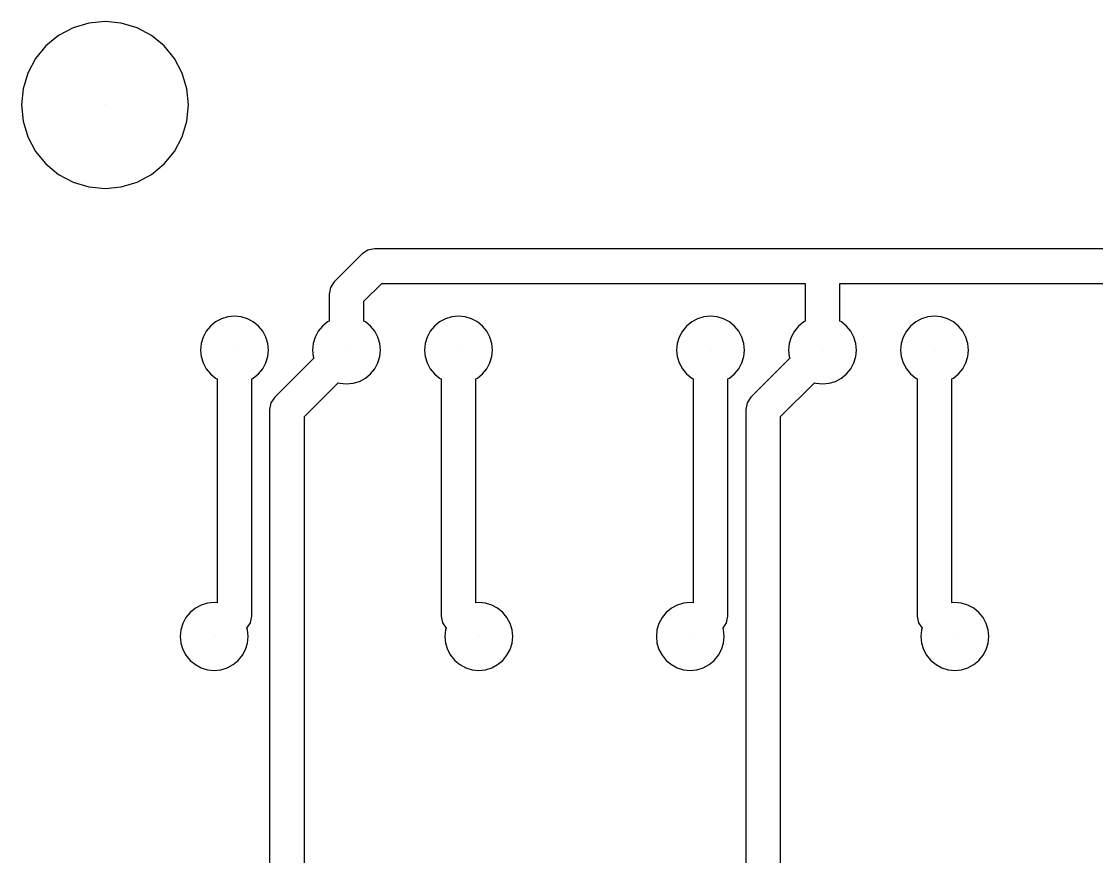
# Model space of a CAD drawing. Extents: x 3.8 to 101.3, y 3.8 to 101.3.
# Drawn here: x 3.75 to 52.5, y 63.43 to 101.33 of the extents above; entities that cross this region are included whole.
import ezdxf

# ---------------------------------------------------------------- set-up
doc = ezdxf.new("R2010")
doc.units = 0
doc.header["$LTSCALE"] = 0.000394
doc.header["$PDMODE"] = 35
doc.header["$PDSIZE"] = 0.000315
doc.layers.add('PLAN_1', color=7, linetype='CONTINUOUS')

msp = doc.modelspace()

# ---------------------------------------------------------------- linework, layer by layer
at = {"layer": 'PLAN_1', "color": 7}
for p, q in [((6.091499, 101.038559), (5.436539, 100.688477)), ((6.802177, 101.254143), (6.091499, 101.038559)), ((7.54126, 101.326935), (6.802177, 101.254143)), ((8.280342, 101.254143), (7.54126, 101.326935)), ((8.99102, 101.038559), (8.280342, 101.254143)), ((9.645981, 100.688477), (8.99102, 101.038559)), ((5.436539, 100.688477), (4.862457, 100.217339)), ((10.220062, 100.217339), (9.645981, 100.688477)), ((4.862457, 100.217339), (4.391319, 99.643257)), ((10.6912, 99.643257), (10.220062, 100.217339)), ((4.391319, 99.643257), (4.041237, 98.988297)), ((11.041283, 98.988297), (10.6912, 99.643257)), ((4.041237, 98.988297), (3.825653, 98.277618)), ((11.256866, 98.277618), (11.041283, 98.988297)), ((3.825653, 98.277618), (3.752861, 97.538536)), ((11.329659, 97.538536), (11.256866, 98.277618)), ((3.752861, 97.538536), (3.825653, 96.799454)), ((11.256866, 96.799454), (11.329659, 97.538536)), ((3.825653, 96.799454), (4.041237, 96.088776)), ((11.041283, 96.088776), (11.256866, 96.799454)), ((4.041237, 96.088776), (4.391319, 95.433815)), ((10.6912, 95.433815), (11.041283, 96.088776)), ((4.391319, 95.433815), (4.862457, 94.859734)), ((10.220062, 94.859734), (10.6912, 95.433815)), ((4.862457, 94.859734), (5.436539, 94.388596)), ((9.645981, 94.388596), (10.220062, 94.859734)), ((5.436539, 94.388596), (6.091499, 94.038513)), ((8.99102, 94.038513), (9.645981, 94.388596)), ((6.091499, 94.038513), (6.802177, 93.822929)), ((6.802177, 93.822929), (7.54126, 93.750137)), ((7.54126, 93.750137), (8.280342, 93.822929)), ((8.280342, 93.822929), (8.99102, 94.038513)), ((19.20372, 90.785896), (17.933723, 89.515892)), ((19.459496, 90.956802), (19.20372, 90.785896)), ((19.7612, 91.016815), (19.459496, 90.956802)), ((40.0812, 91.016815), (19.7612, 91.016815)), ((61.6712, 91.016815), (40.0812, 91.016815)), ((17.762817, 89.260117), (17.702805, 88.958412)), ((17.933723, 89.515892), (17.762817, 89.260117)), ((19.279602, 88.631851), (20.087761, 89.440018)), ((20.087761, 89.440018), (39.292801, 89.440018)), ((39.292801, 89.440018), (39.292801, 87.732971)), ((40.869598, 87.732971), (40.869598, 89.440018)), ((40.869598, 89.440018), (60.882801, 89.440018)), ((17.702805, 88.958412), (17.702805, 87.732971)), ((19.279602, 87.732971), (19.279602, 88.631851)), ((12.822479, 87.839706), (12.556511, 87.69754)), ((13.111076, 87.927246), (12.822479, 87.839706)), ((13.411201, 87.95681), (13.111076, 87.927246)), ((13.711327, 87.927246), (13.411201, 87.95681)), ((13.999924, 87.839706), (13.711327, 87.927246)), ((14.265892, 87.69754), (13.999924, 87.839706)), ((22.982483, 87.839706), (22.716515, 87.69754)), ((23.27108, 87.927246), (22.982483, 87.839706)), ((23.571205, 87.95681), (23.27108, 87.927246)), ((23.87133, 87.927246), (23.571205, 87.95681)), ((24.159927, 87.839706), (23.87133, 87.927246)), ((24.425896, 87.69754), (24.159927, 87.839706)), ((34.412476, 87.839706), (34.146507, 87.69754)), ((34.701073, 87.927246), (34.412476, 87.839706)), ((35.001198, 87.95681), (34.701073, 87.927246)), ((35.301323, 87.927246), (35.001198, 87.95681)), ((35.58992, 87.839706), (35.301323, 87.927246)), ((35.855888, 87.69754), (35.58992, 87.839706)), ((44.572483, 87.839706), (44.306515, 87.69754)), ((44.861076, 87.927246), (44.572483, 87.839706)), ((45.161201, 87.95681), (44.861076, 87.927246)), ((45.461327, 87.927246), (45.161201, 87.95681)), ((45.74992, 87.839706), (45.461327, 87.927246)), ((46.015888, 87.69754), (45.74992, 87.839706)), ((12.132072, 87.273102), (11.989906, 87.007133)), ((12.323387, 87.506226), (12.132072, 87.273102)), ((12.556511, 87.69754), (12.323387, 87.506226)), ((14.499016, 87.506226), (14.265892, 87.69754)), ((14.690331, 87.273102), (14.499016, 87.506226)), ((14.832497, 87.007133), (14.690331, 87.273102)), ((17.212074, 87.273102), (17.069908, 87.007133)), ((17.403389, 87.506226), (17.212074, 87.273102)), ((17.636513, 87.69754), (17.403389, 87.506226)), ((17.702805, 87.732971), (17.636513, 87.69754)), ((19.345894, 87.69754), (19.279602, 87.732971)), ((19.579018, 87.506226), (19.345894, 87.69754)), ((19.770332, 87.273102), (19.579018, 87.506226)), ((19.912498, 87.007133), (19.770332, 87.273102)), ((22.292076, 87.273102), (22.14991, 87.007133)), ((22.483391, 87.506226), (22.292076, 87.273102)), ((22.716515, 87.69754), (22.483391, 87.506226)), ((24.659019, 87.506226), (24.425896, 87.69754)), ((24.850334, 87.273102), (24.659019, 87.506226)), ((24.9925, 87.007133), (24.850334, 87.273102)), ((33.722069, 87.273102), (33.579903, 87.007133)), ((33.913383, 87.506226), (33.722069, 87.273102)), ((34.146507, 87.69754), (33.913383, 87.506226)), ((36.089012, 87.506226), (35.855888, 87.69754)), ((36.280327, 87.273102), (36.089012, 87.506226)), ((36.422493, 87.007133), (36.280327, 87.273102)), ((38.802071, 87.273102), (38.659904, 87.007133)), ((38.993385, 87.506226), (38.802071, 87.273102)), ((39.226509, 87.69754), (38.993385, 87.506226)), ((39.292801, 87.732971), (39.226509, 87.69754)), ((40.93589, 87.69754), (40.869598, 87.732971)), ((41.16901, 87.506226), (40.93589, 87.69754)), ((41.360329, 87.273102), (41.16901, 87.506226)), ((41.502495, 87.007133), (41.360329, 87.273102)), ((43.882072, 87.273102), (43.739906, 87.007133)), ((44.073391, 87.506226), (43.882072, 87.273102)), ((44.306515, 87.69754), (44.073391, 87.506226)), ((46.249012, 87.506226), (46.015888, 87.69754)), ((46.440331, 87.273102), (46.249012, 87.506226)), ((46.582497, 87.007133), (46.440331, 87.273102)), ((11.989906, 87.007133), (11.902367, 86.718536)), ((14.920036, 86.718536), (14.832497, 87.007133)), ((17.069908, 87.007133), (16.982368, 86.718536)), ((20.000038, 86.718536), (19.912498, 87.007133)), ((22.14991, 87.007133), (22.06237, 86.718536)), ((25.08004, 86.718536), (24.9925, 87.007133)), ((33.579903, 87.007133), (33.492363, 86.718536)), ((36.510033, 86.718536), (36.422493, 87.007133)), ((38.659904, 87.007133), (38.572365, 86.718536)), ((41.590038, 86.718536), (41.502495, 87.007133)), ((43.739906, 87.007133), (43.652363, 86.718536)), ((46.67004, 86.718536), (46.582497, 87.007133)), ((11.902367, 86.718536), (11.872803, 86.418411)), ((11.872803, 86.418411), (11.902367, 86.118286)), ((14.9496, 86.418411), (14.920036, 86.718536)), ((14.920036, 86.118286), (14.9496, 86.418411)), ((16.982368, 86.718536), (16.952805, 86.418411)), ((16.952805, 86.418411), (16.982368, 86.118286)), ((20.029602, 86.418411), (20.000038, 86.718536)), ((20.000038, 86.118286), (20.029602, 86.418411)), ((22.06237, 86.718536), (22.032806, 86.418411)), ((22.032806, 86.418411), (22.06237, 86.118286)), ((25.109604, 86.418411), (25.08004, 86.718536)), ((25.08004, 86.118286), (25.109604, 86.418411)), ((33.492363, 86.718536), (33.462799, 86.418411)), ((33.462799, 86.418411), (33.492363, 86.118286)), ((36.539597, 86.418411), (36.510033, 86.718536)), ((36.510033, 86.118286), (36.539597, 86.418411)), ((38.572365, 86.718536), (38.542801, 86.418411)), ((38.542801, 86.418411), (38.572365, 86.118286)), ((41.619598, 86.418411), (41.590038, 86.718536)), ((41.590038, 86.118286), (41.619598, 86.418411)), ((43.652363, 86.718536), (43.622803, 86.418411)), ((43.622803, 86.418411), (43.652363, 86.118286)), ((46.6996, 86.418411), (46.67004, 86.718536)), ((46.67004, 86.118286), (46.6996, 86.418411)), ((11.902367, 86.118286), (11.989906, 85.829689)), ((11.989906, 85.829689), (12.132072, 85.563721)), ((14.690331, 85.563721), (14.832497, 85.829689)), ((14.832497, 85.829689), (14.920036, 86.118286)), ((17.004189, 86.046356), (15.236244, 84.278412)), ((16.982368, 86.118286), (17.004189, 86.046356)), ((19.770332, 85.563721), (19.912498, 85.829689)), ((19.912498, 85.829689), (20.000038, 86.118286)), ((22.06237, 86.118286), (22.14991, 85.829689)), ((22.14991, 85.829689), (22.292076, 85.563721)), ((24.850334, 85.563721), (24.9925, 85.829689)), ((24.9925, 85.829689), (25.08004, 86.118286)), ((33.492363, 86.118286), (33.579903, 85.829689)), ((33.579903, 85.829689), (33.722069, 85.563721)), ((36.280327, 85.563721), (36.422493, 85.829689)), ((36.422493, 85.829689), (36.510033, 86.118286)), ((38.594185, 86.046356), (36.826241, 84.278412)), ((38.572365, 86.118286), (38.594185, 86.046356)), ((41.360329, 85.563721), (41.502495, 85.829689)), ((41.502495, 85.829689), (41.590038, 86.118286)), ((43.652363, 86.118286), (43.739906, 85.829689)), ((43.739906, 85.829689), (43.882072, 85.563721)), ((46.440331, 85.563721), (46.582497, 85.829689)), ((46.582497, 85.829689), (46.67004, 86.118286)), ((12.132072, 85.563721), (12.323387, 85.330597)), ((12.323387, 85.330597), (12.556511, 85.139282)), ((14.265892, 85.139282), (14.499016, 85.330597)), ((14.499016, 85.330597), (14.690331, 85.563721)), ((19.345894, 85.139282), (19.579018, 85.330597)), ((19.579018, 85.330597), (19.770332, 85.563721)), ((22.292076, 85.563721), (22.483391, 85.330597)), ((22.483391, 85.330597), (22.716515, 85.139282)), ((24.425896, 85.139282), (24.659019, 85.330597)), ((24.659019, 85.330597), (24.850334, 85.563721)), ((33.722069, 85.563721), (33.913383, 85.330597)), ((33.913383, 85.330597), (34.146507, 85.139282)), ((35.855888, 85.139282), (36.089012, 85.330597)), ((36.089012, 85.330597), (36.280327, 85.563721)), ((40.93589, 85.139282), (41.16901, 85.330597)), ((41.16901, 85.330597), (41.360329, 85.563721)), ((43.882072, 85.563721), (44.073391, 85.330597)), ((44.073391, 85.330597), (44.306515, 85.139282)), ((46.015888, 85.139282), (46.249012, 85.330597)), ((46.249012, 85.330597), (46.440331, 85.563721)), ((12.556511, 85.139282), (12.622803, 85.103851)), ((12.622803, 85.103851), (12.622803, 74.944183)), ((14.1996, 85.103851), (14.265892, 85.139282)), ((14.1996, 74.338173), (14.1996, 85.103851)), ((16.582123, 83.394371), (18.119148, 84.931396)), ((18.119148, 84.931396), (18.191078, 84.909576)), ((18.191078, 84.909576), (18.491203, 84.880013)), ((18.491203, 84.880013), (18.791328, 84.909576)), ((18.791328, 84.909576), (19.079926, 84.997116)), ((19.079926, 84.997116), (19.345894, 85.139282)), ((22.716515, 85.139282), (22.782806, 85.103851)), ((22.782806, 85.103851), (22.782806, 74.338173)), ((24.359604, 85.103851), (24.425896, 85.139282)), ((24.359604, 74.944183), (24.359604, 85.103851)), ((34.146507, 85.139282), (34.212799, 85.103851)), ((34.212799, 85.103851), (34.212799, 74.944183)), ((35.789597, 85.103851), (35.855888, 85.139282)), ((35.789597, 74.338173), (35.789597, 85.103851)), ((38.172119, 83.394371), (39.709145, 84.931396)), ((39.709145, 84.931396), (39.781075, 84.909576)), ((39.781075, 84.909576), (40.0812, 84.880013)), ((40.0812, 84.880013), (40.381325, 84.909576)), ((40.381325, 84.909576), (40.669922, 84.997116)), ((40.669922, 84.997116), (40.93589, 85.139282)), ((44.306515, 85.139282), (44.372803, 85.103851)), ((44.372803, 85.103851), (44.372803, 74.338173)), ((45.9496, 85.103851), (46.015888, 85.139282)), ((45.9496, 74.944183), (45.9496, 85.103851)), ((15.065338, 84.022636), (15.005325, 83.720932)), ((15.236244, 84.278412), (15.065338, 84.022636)), ((36.655334, 84.022636), (36.595322, 83.720932)), ((36.826241, 84.278412), (36.655334, 84.022636)), ((15.005325, 83.720932), (15.005325, 53.752678)), ((16.582123, 54.087757), (16.582123, 83.394371)), ((36.595322, 83.720932), (36.595322, 53.752678)), ((38.172119, 54.087757), (38.172119, 83.394371)), ((11.637032, 74.697823), (11.403908, 74.506508)), ((11.903, 74.839989), (11.637032, 74.697823)), ((12.191597, 74.927528), (11.903, 74.839989)), ((12.491722, 74.957092), (12.191597, 74.927528)), ((12.622803, 74.944183), (12.491722, 74.957092)), ((24.490685, 74.957092), (24.359604, 74.944183)), ((24.79081, 74.927528), (24.490685, 74.957092)), ((25.079407, 74.839989), (24.79081, 74.927528)), ((25.345375, 74.697823), (25.079407, 74.839989)), ((25.578499, 74.506508), (25.345375, 74.697823)), ((33.227028, 74.697823), (32.993904, 74.506508)), ((33.492996, 74.839989), (33.227028, 74.697823)), ((33.781593, 74.927528), (33.492996, 74.839989)), ((34.081718, 74.957092), (33.781593, 74.927528)), ((34.212799, 74.944183), (34.081718, 74.957092)), ((46.080681, 74.957092), (45.9496, 74.944183)), ((46.380806, 74.927528), (46.080681, 74.957092)), ((46.669399, 74.839989), (46.380806, 74.927528)), ((46.935368, 74.697823), (46.669399, 74.839989)), ((47.168491, 74.506508), (46.935368, 74.697823)), ((11.212593, 74.273384), (11.070427, 74.007416)), ((11.403908, 74.506508), (11.212593, 74.273384)), ((14.139587, 74.036469), (14.1996, 74.338173)), ((22.782806, 74.338173), (22.842819, 74.036469)), ((25.769814, 74.273384), (25.578499, 74.506508)), ((25.91198, 74.007416), (25.769814, 74.273384)), ((32.802589, 74.273384), (32.660423, 74.007416)), ((32.993904, 74.506508), (32.802589, 74.273384)), ((35.729584, 74.036469), (35.789597, 74.338173)), ((44.372803, 74.338173), (44.432816, 74.036469)), ((47.35981, 74.273384), (47.168491, 74.506508)), ((47.501976, 74.007416), (47.35981, 74.273384)), ((10.982887, 73.718819), (10.953323, 73.418694)), ((11.070427, 74.007416), (10.982887, 73.718819)), ((13.977699, 73.794182), (14.139587, 74.036469)), ((14.000557, 73.718819), (13.977699, 73.794182)), ((14.030121, 73.418694), (14.000557, 73.718819)), ((22.842819, 74.036469), (23.004707, 73.794182)), ((22.98185, 73.718819), (22.952286, 73.418694)), ((23.004707, 73.794182), (22.98185, 73.718819)), ((25.999519, 73.718819), (25.91198, 74.007416)), ((26.029083, 73.418694), (25.999519, 73.718819)), ((32.572884, 73.718819), (32.54332, 73.418694)), ((32.660423, 74.007416), (32.572884, 73.718819)), ((35.567696, 73.794182), (35.729584, 74.036469)), ((35.590553, 73.718819), (35.567696, 73.794182)), ((35.620117, 73.418694), (35.590553, 73.718819)), ((44.432816, 74.036469), (44.594704, 73.794189)), ((44.571842, 73.718819), (44.542282, 73.418694)), ((44.594704, 73.794189), (44.571842, 73.718819)), ((47.58952, 73.718819), (47.501976, 74.007416)), ((47.61908, 73.418694), (47.58952, 73.718819)), ((10.953323, 73.418694), (10.982887, 73.118568)), ((14.000557, 73.118568), (14.030121, 73.418694)), ((22.952286, 73.418694), (22.98185, 73.118568)), ((25.999519, 73.118568), (26.029083, 73.418694)), ((32.54332, 73.418694), (32.572884, 73.118568)), ((35.590553, 73.118568), (35.620117, 73.418694)), ((44.542282, 73.418694), (44.571842, 73.118568)), ((47.58952, 73.118568), (47.61908, 73.418694)), ((10.982887, 73.118568), (11.070427, 72.829971)), ((11.070427, 72.829971), (11.212593, 72.564003)), ((13.770851, 72.564003), (13.913017, 72.829971)), ((13.913017, 72.829971), (14.000557, 73.118568)), ((22.98185, 73.118568), (23.069389, 72.829971)), ((23.069389, 72.829971), (23.211555, 72.564003)), ((25.769814, 72.564003), (25.91198, 72.829971)), ((25.91198, 72.829971), (25.999519, 73.118568)), ((32.572884, 73.118568), (32.660423, 72.829971)), ((32.660423, 72.829971), (32.802589, 72.564003)), ((35.360847, 72.564003), (35.503014, 72.829971)), ((35.503014, 72.829971), (35.590553, 73.118568)), ((44.571842, 73.118568), (44.659386, 72.829971)), ((44.659386, 72.829971), (44.801552, 72.564003)), ((47.35981, 72.564003), (47.501976, 72.829971)), ((47.501976, 72.829971), (47.58952, 73.118568)), ((11.212593, 72.564003), (11.403908, 72.330879)), ((11.403908, 72.330879), (11.637032, 72.139565)), ((13.346413, 72.139565), (13.579536, 72.330879)), ((13.579536, 72.330879), (13.770851, 72.564003)), ((23.211555, 72.564003), (23.40287, 72.330879)), ((23.40287, 72.330879), (23.635994, 72.139565)), ((25.345375, 72.139565), (25.578499, 72.330879)), ((25.578499, 72.330879), (25.769814, 72.564003)), ((32.802589, 72.564003), (32.993904, 72.330879)), ((32.993904, 72.330879), (33.227028, 72.139565)), ((34.936409, 72.139565), (35.169533, 72.330879)), ((35.169533, 72.330879), (35.360847, 72.564003)), ((44.801552, 72.564003), (44.99287, 72.330879)), ((44.99287, 72.330879), (45.225994, 72.139565)), ((46.935368, 72.139565), (47.168491, 72.330879)), ((47.168491, 72.330879), (47.35981, 72.564003)), ((11.637032, 72.139565), (11.903, 71.997398)), ((11.903, 71.997398), (12.191597, 71.909859)), ((12.191597, 71.909859), (12.491722, 71.880295)), ((12.491722, 71.880295), (12.791847, 71.909859)), ((12.791847, 71.909859), (13.080444, 71.997398)), ((13.080444, 71.997398), (13.346413, 72.139565)), ((23.635994, 72.139565), (23.901962, 71.997398)), ((23.901962, 71.997398), (24.190559, 71.909859)), ((24.190559, 71.909859), (24.490685, 71.880295)), ((24.490685, 71.880295), (24.79081, 71.909859)), ((24.79081, 71.909859), (25.079407, 71.997398)), ((25.079407, 71.997398), (25.345375, 72.139565)), ((33.227028, 72.139565), (33.492996, 71.997398)), ((33.492996, 71.997398), (33.781593, 71.909859)), ((33.781593, 71.909859), (34.081718, 71.880295)), ((34.081718, 71.880295), (34.381844, 71.909859)), ((34.381844, 71.909859), (34.670441, 71.997398)), ((34.670441, 71.997398), (34.936409, 72.139565)), ((45.225994, 72.139565), (45.491962, 71.997398)), ((45.491962, 71.997398), (45.780556, 71.909859)), ((45.780556, 71.909859), (46.080681, 71.880295)), ((46.080681, 71.880295), (46.380806, 71.909859)), ((46.380806, 71.909859), (46.669399, 71.997398)), ((46.669399, 71.997398), (46.935368, 72.139565))]:
    msp.add_line(p, q, dxfattribs=at)
for p in [(7.541252, 97.538544), (13.411194, 86.418419), (18.491188, 86.418419), (23.571198, 86.418419), (35.00119, 86.418419), (40.081192, 86.418419), (45.161194, 86.418419), (12.491714, 73.418701), (24.490677, 73.418701), (34.081711, 73.418701), (46.080673, 73.418701)]:
    msp.add_point(p, dxfattribs=at)

doc.saveas('drawing.dxf')
